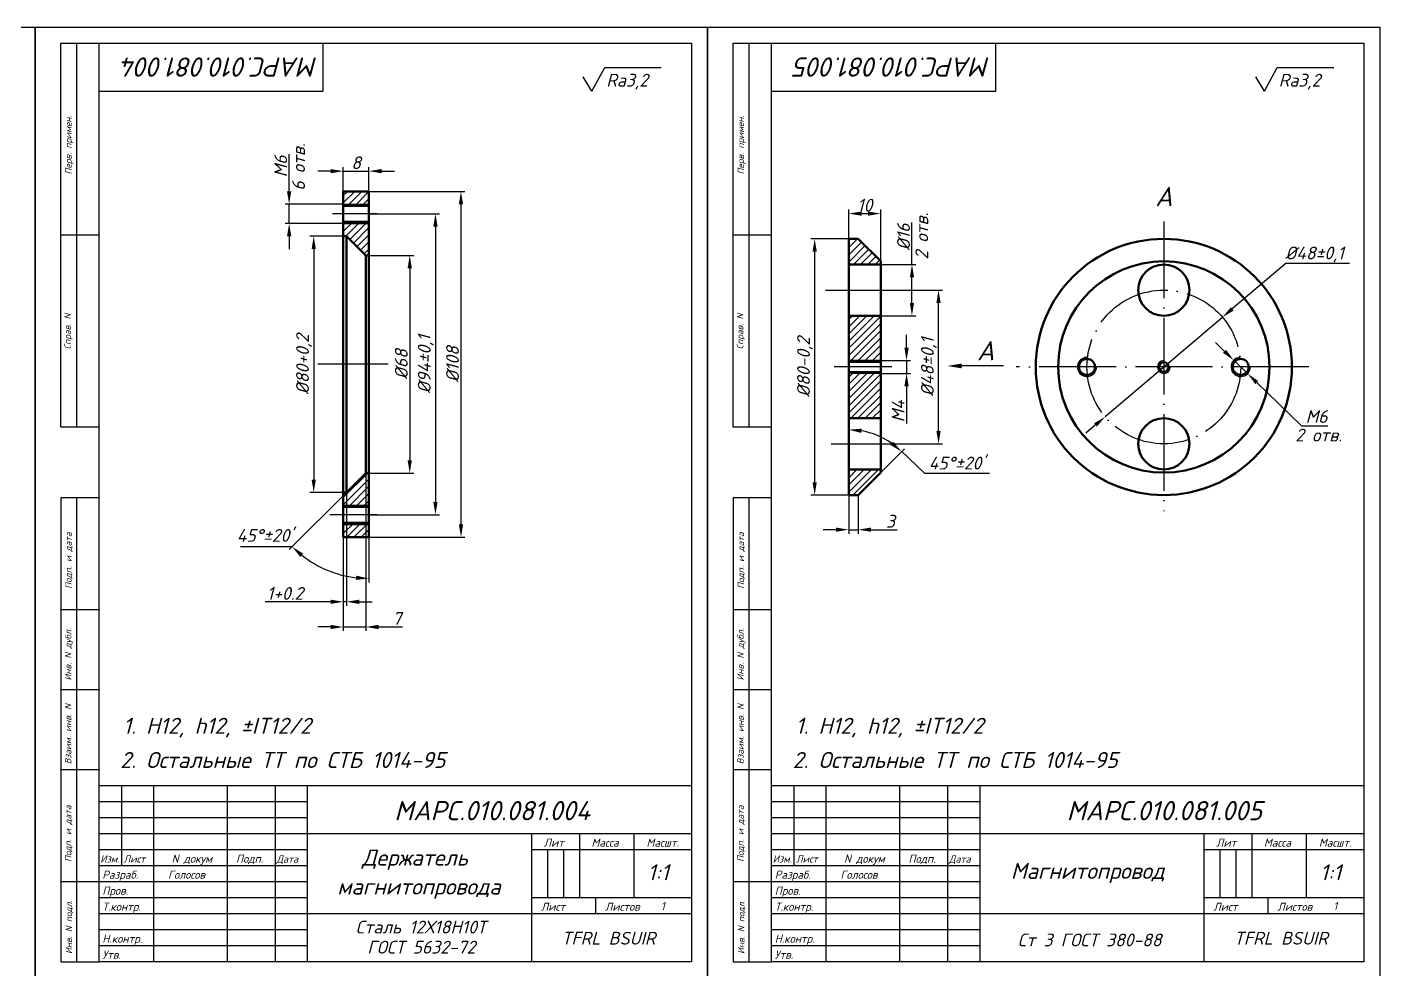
# Model space of a CAD drawing. Header units: millimetres. Extents: x -5427 to 3670, y -5891 to 948.
# Drawn here: x -4169.6 to -3747.1, y 654 to 948.5 of the extents above; entities that cross this region are included whole.
import ezdxf
from ezdxf.enums import TextEntityAlignment as Align

# ---------------------------------------------------------------- set-up
doc = ezdxf.new("R2010")
doc.units = ezdxf.units.MM
doc.header["$MEASUREMENT"] = 0
doc.linetypes.add('ACAD_ISO04W100', pattern=[30, 24, -3, 0, -3])
doc.layers.add('оси', color=1, linetype='ACAD_ISO04W100')
doc.layers.add('Толстые', color=7, linetype='Continuous', lineweight=50)
doc.layers.add('Тонкие', color=140, linetype='Continuous', lineweight=25)
doc.styles.get("Standard").update_dxf_attribs({"font": 'isocpeui.ttf'})
doc.styles.add('Для рамки', font='simplex.shx', dxfattribs={"oblique": 15, "height": 4})
doc.dimstyles.new('ISO-25', dxfattribs={"dimtxt": 4, "dimasz": 4, "dimexe": 1.25, "dimexo": 0, "dimtad": 1, "dimtxsty": 'Standard', "dimcen": 2.5, "dimadec": 0, "dimazin": 0, "dimtfac": 1, "dimtmove": 0, "dimatfit": 3, "dimfxl": 1, "dimarcsym": 0})

# ---------------------------------------------------------------- blocks, each defined once
blk = doc.blocks.new('*D620')
at = {"layer": 'Defpoints', "color": 0, "transparency": 16777216}
for p in [(-3903.02, 890.22), (-3913.02, 882.32), (-3903.02, 875.33)]:
    blk.add_point(p, dxfattribs=at)
at = {"layer": 'Тонкие', "color": 0, "lineweight": -2, "transparency": 16777216}
for p, q in [((-3913.02, 882.32), (-3913.02, 891.47)), ((-3909.02, 890.22), (-3907.02, 890.22)), ((-3903.02, 875.33), (-3903.02, 891.47))]:
    blk.add_line(p, q, dxfattribs=at)
at = {"layer": 'Тонкие', "color": 0, "transparency": 16777216}
for points in [[(-3909.02, 890.89), (-3909.02, 889.55), (-3913.02, 890.22)], [(-3907.02, 890.89), (-3907.02, 889.55), (-3903.02, 890.22)]]:
    blk.add_solid(points, dxfattribs=at)
at = {"layer": 'Тонкие', "color": 0, "transparency": 16777216, "insert": (-3908.02, 892.84), "char_height": 4, "attachment_point": 5}
blk.add_mtext('10', dxfattribs=at)
blk = doc.blocks.new('*D621')
at = {"layer": 'Defpoints', "color": 0, "transparency": 16777216}
for p in [(-3913.02, 802.32), (-3910.02, 802.32), (-3910.02, 791.5)]:
    blk.add_point(p, dxfattribs=at)
at = {"layer": 'Тонкие', "color": 0, "lineweight": -2, "transparency": 16777216}
for p, q in [((-3913.02, 802.32), (-3913.02, 790.25)), ((-3910.02, 802.32), (-3910.02, 790.25)), ((-3917.02, 791.5), (-3921.02, 791.5)), ((-3913.02, 791.5), (-3910.02, 791.5)), ((-3906.02, 791.5), (-3897.93, 791.5))]:
    blk.add_line(p, q, dxfattribs=at)
at = {"layer": 'Тонкие', "color": 0, "transparency": 16777216}
for points in [[(-3917.02, 792.17), (-3917.02, 790.83), (-3913.02, 791.5)], [(-3906.02, 792.17), (-3906.02, 790.83), (-3910.02, 791.5)]]:
    blk.add_solid(points, dxfattribs=at)
at = {"layer": 'Тонкие', "color": 0, "transparency": 16777216, "insert": (-3899.97, 794.13), "char_height": 4, "attachment_point": 5}
blk.add_mtext('3', dxfattribs=at)
blk = doc.blocks.new('*D622')
at = {"layer": 'Defpoints', "color": 0, "transparency": 16777216}
for p in [(-3923.65, 882.32), (-3913.02, 882.32), (-3913.02, 802.32)]:
    blk.add_point(p, dxfattribs=at)
at = {"layer": 'Тонкие', "color": 0, "lineweight": -2, "transparency": 16777216}
for p, q in [((-3913.02, 882.32), (-3924.9, 882.32)), ((-3923.65, 806.32), (-3923.65, 878.32)), ((-3913.02, 802.32), (-3924.9, 802.32))]:
    blk.add_line(p, q, dxfattribs=at)
at = {"layer": 'Тонкие', "color": 0, "transparency": 16777216}
for points in [[(-3924.32, 878.32), (-3922.98, 878.32), (-3923.65, 882.32)], [(-3924.32, 806.32), (-3922.98, 806.32), (-3923.65, 802.32)]]:
    blk.add_solid(points, dxfattribs=at)
at = {"layer": 'Тонкие', "color": 0, "transparency": 16777216, "insert": (-3926.67, 842.32), "char_height": 4, "attachment_point": 5, "rotation": 90}
blk.add_mtext('%%c80-0,2', dxfattribs=at)
blk = doc.blocks.new('*D623')
at = {"layer": 'Defpoints', "color": 0, "transparency": 16777216}
for p in [(-3903.02, 866.32), (-3884.97, 866.32), (-3903.02, 818.32)]:
    blk.add_point(p, dxfattribs=at)
at = {"layer": 'Тонкие', "color": 0, "lineweight": -2, "transparency": 16777216}
for p, q in [((-3903.02, 866.32), (-3883.72, 866.32)), ((-3884.97, 822.32), (-3884.97, 862.32)), ((-3903.02, 818.32), (-3883.72, 818.32))]:
    blk.add_line(p, q, dxfattribs=at)
at = {"layer": 'Тонкие', "color": 0, "transparency": 16777216}
for points in [[(-3885.64, 862.32), (-3884.3, 862.32), (-3884.97, 866.32)], [(-3885.64, 822.32), (-3884.3, 822.32), (-3884.97, 818.32)]]:
    blk.add_solid(points, dxfattribs=at)
at = {"layer": 'Тонкие', "color": 0, "transparency": 16777216, "insert": (-3887.99, 842.32), "char_height": 4, "attachment_point": 5, "rotation": 90}
blk.add_mtext('%%c48%%p0,1', dxfattribs=at)
blk = doc.blocks.new('*D624')
at = {"layer": 'Defpoints', "color": 0, "transparency": 16777216}
for p in [(-3903.02, 874.32), (-3903.02, 858.32), (-3893.27, 858.32)]:
    blk.add_point(p, dxfattribs=at)
at = {"layer": 'Тонкие', "color": 0, "lineweight": -2, "transparency": 16777216}
for p, q in [((-3893.27, 874.32), (-3893.27, 887.49)), ((-3903.02, 874.32), (-3892.02, 874.32)), ((-3893.27, 862.32), (-3893.27, 870.32)), ((-3903.02, 858.32), (-3892.02, 858.32))]:
    blk.add_line(p, q, dxfattribs=at)
at = {"layer": 'Тонкие', "color": 0, "transparency": 16777216}
for points in [[(-3893.93, 870.32), (-3892.6, 870.32), (-3893.27, 874.32)], [(-3893.93, 862.32), (-3892.6, 862.32), (-3893.27, 858.32)]]:
    blk.add_solid(points, dxfattribs=at)
at = {"layer": 'Тонкие', "color": 0, "transparency": 16777216, "insert": (-3895.89, 882.92), "char_height": 4, "attachment_point": 5, "rotation": 90}
blk.add_mtext('%%c16', dxfattribs=at)
blk = doc.blocks.new('*D625')
at = {"layer": 'Defpoints', "color": 0, "transparency": 16777216}
for p in [(-3903.02, 844.32), (-3894.96, 844.32), (-3903.02, 840.32)]:
    blk.add_point(p, dxfattribs=at)
at = {"layer": 'Тонкие', "color": 0, "lineweight": -2, "transparency": 16777216}
for p, q in [((-3894.96, 848.32), (-3894.96, 852.32)), ((-3903.02, 844.32), (-3893.71, 844.32)), ((-3894.96, 844.32), (-3894.96, 840.32)), ((-3903.02, 840.32), (-3893.71, 840.32)), ((-3894.96, 836.32), (-3894.96, 824.66))]:
    blk.add_line(p, q, dxfattribs=at)
at = {"layer": 'Тонкие', "color": 0, "transparency": 16777216}
for points in [[(-3895.62, 848.32), (-3894.29, 848.32), (-3894.96, 844.32)], [(-3895.62, 836.32), (-3894.29, 836.32), (-3894.96, 840.32)]]:
    blk.add_solid(points, dxfattribs=at)
at = {"layer": 'Тонкие', "color": 0, "transparency": 16777216, "insert": (-3897.58, 828.49), "char_height": 4, "attachment_point": 5, "rotation": 90}
blk.add_mtext('M4', dxfattribs=at)
blk = doc.blocks.new('*D661')
at = {"layer": 'Defpoints', "color": 0, "transparency": 16777216}
for p in [(-4062.85, 877.16), (-4062.85, 809.16), (-4050.11, 809.16)]:
    blk.add_point(p, dxfattribs=at)
at = {"layer": 'Тонкие', "color": 0, "lineweight": -2, "transparency": 16777216}
for p, q in [((-4062.85, 877.16), (-4048.86, 877.16)), ((-4050.11, 873.16), (-4050.11, 813.16)), ((-4062.85, 809.16), (-4048.86, 809.16))]:
    blk.add_line(p, q, dxfattribs=at)
at = {"layer": 'Тонкие', "color": 0, "transparency": 16777216}
for points in [[(-4050.78, 873.16), (-4049.45, 873.16), (-4050.11, 877.16)], [(-4050.78, 813.16), (-4049.45, 813.16), (-4050.11, 809.16)]]:
    blk.add_solid(points, dxfattribs=at)
at = {"layer": 'Тонкие', "color": 0, "transparency": 16777216, "insert": (-4052.74, 843.16), "char_height": 4, "attachment_point": 5, "rotation": 90}
blk.add_mtext('%%c68', dxfattribs=at)
blk = doc.blocks.new('*D662')
at = {"layer": 'Defpoints', "color": 0, "transparency": 16777216}
for p in [(-4062.85, 890.16), (-4062.85, 796.16), (-4042.08, 796.16)]:
    blk.add_point(p, dxfattribs=at)
at = {"layer": 'Тонкие', "color": 0, "lineweight": -2, "transparency": 16777216}
for p, q in [((-4062.85, 890.16), (-4040.83, 890.16)), ((-4042.08, 886.16), (-4042.08, 800.16)), ((-4062.85, 796.16), (-4040.83, 796.16))]:
    blk.add_line(p, q, dxfattribs=at)
at = {"layer": 'Тонкие', "color": 0, "transparency": 16777216}
for points in [[(-4042.75, 886.16), (-4041.41, 886.16), (-4042.08, 890.16)], [(-4042.75, 800.16), (-4041.41, 800.16), (-4042.08, 796.16)]]:
    blk.add_solid(points, dxfattribs=at)
at = {"layer": 'Тонкие', "color": 0, "transparency": 16777216, "insert": (-4045.11, 843.16), "char_height": 4, "attachment_point": 5, "rotation": 90}
blk.add_mtext('%%c94%%p0,1', dxfattribs=at)
blk = doc.blocks.new('*D663')
at = {"layer": 'Defpoints', "color": 0, "transparency": 16777216}
for p in [(-4062.85, 897.16), (-4062.85, 789.16), (-4034.11, 789.16)]:
    blk.add_point(p, dxfattribs=at)
at = {"layer": 'Тонкие', "color": 0, "lineweight": -2, "transparency": 16777216}
for p, q in [((-4062.85, 897.16), (-4032.86, 897.16)), ((-4034.11, 893.16), (-4034.11, 793.16)), ((-4062.85, 789.16), (-4032.86, 789.16))]:
    blk.add_line(p, q, dxfattribs=at)
at = {"layer": 'Тонкие', "color": 0, "transparency": 16777216}
for points in [[(-4034.78, 893.16), (-4033.45, 893.16), (-4034.11, 897.16)], [(-4034.78, 793.16), (-4033.45, 793.16), (-4034.11, 789.16)]]:
    blk.add_solid(points, dxfattribs=at)
at = {"layer": 'Тонкие', "color": 0, "transparency": 16777216, "insert": (-4036.74, 843.16), "char_height": 4, "attachment_point": 5, "rotation": 90}
blk.add_mtext('%%c108', dxfattribs=at)
blk = doc.blocks.new('*D664')
at = {"layer": 'Defpoints', "color": 0, "transparency": 16777216}
for p in [(-4070.85, 883.16), (-4080.09, 803.16), (-4070.85, 803.16)]:
    blk.add_point(p, dxfattribs=at)
at = {"layer": 'Тонкие', "color": 0, "lineweight": -2, "transparency": 16777216}
for p, q in [((-4070.85, 883.16), (-4081.34, 883.16)), ((-4080.09, 879.16), (-4080.09, 807.16)), ((-4070.85, 803.16), (-4081.34, 803.16))]:
    blk.add_line(p, q, dxfattribs=at)
at = {"layer": 'Тонкие', "color": 0, "transparency": 16777216}
for points in [[(-4080.76, 879.16), (-4079.43, 879.16), (-4080.09, 883.16)], [(-4080.76, 807.16), (-4079.43, 807.16), (-4080.09, 803.16)]]:
    blk.add_solid(points, dxfattribs=at)
at = {"layer": 'Тонкие', "color": 0, "transparency": 16777216, "insert": (-4083.12, 843.16), "char_height": 4, "attachment_point": 5, "rotation": 90}
blk.add_mtext('%%c80+0,2', dxfattribs=at)
blk = doc.blocks.new('*D665')
at = {"layer": 'Defpoints', "color": 0, "transparency": 16777216}
for p in [(-4087.77, 893.16), (-4070.85, 893.16), (-4070.85, 887.16)]:
    blk.add_point(p, dxfattribs=at)
at = {"layer": 'Тонкие', "color": 0, "lineweight": -2, "transparency": 16777216}
for p, q in [((-4087.77, 897.16), (-4087.77, 908.74)), ((-4070.85, 893.16), (-4089.02, 893.16)), ((-4087.77, 887.16), (-4087.77, 893.16)), ((-4070.85, 887.16), (-4089.02, 887.16)), ((-4087.77, 883.16), (-4087.77, 879.16))]:
    blk.add_line(p, q, dxfattribs=at)
at = {"layer": 'Тонкие', "color": 0, "transparency": 16777216}
for points in [[(-4088.44, 897.16), (-4087.1, 897.16), (-4087.77, 893.16)], [(-4088.44, 883.16), (-4087.1, 883.16), (-4087.77, 887.16)]]:
    blk.add_solid(points, dxfattribs=at)
at = {"layer": 'Тонкие', "color": 0, "transparency": 16777216, "insert": (-4090.39, 904.95), "char_height": 4, "attachment_point": 5, "rotation": 90}
blk.add_mtext('M6', dxfattribs=at)
blk = doc.blocks.new('*D666')
at = {"layer": 'Defpoints', "color": 0, "transparency": 16777216}
for p in [(-4069.85, 803.16), (-4070.85, 789.16), (-4069.85, 768.97)]:
    blk.add_point(p, dxfattribs=at)
at = {"layer": 'Тонкие', "color": 0, "lineweight": -2, "transparency": 16777216}
for p, q in [((-4069.85, 803.16), (-4069.85, 767.72)), ((-4070.85, 789.16), (-4070.85, 767.72)), ((-4074.85, 768.97), (-4095.28, 768.97)), ((-4069.85, 768.97), (-4070.85, 768.97)), ((-4065.85, 768.97), (-4061.85, 768.97))]:
    blk.add_line(p, q, dxfattribs=at)
at = {"layer": 'Тонкие', "color": 0, "transparency": 16777216}
for points in [[(-4074.85, 769.64), (-4074.85, 768.31), (-4070.85, 768.97)], [(-4065.85, 769.64), (-4065.85, 768.31), (-4069.85, 768.97)]]:
    blk.add_solid(points, dxfattribs=at)
at = {"layer": 'Тонкие', "color": 0, "transparency": 16777216, "insert": (-4089.05, 771.6), "char_height": 4, "attachment_point": 5}
blk.add_mtext('1+0.2', dxfattribs=at)
blk = doc.blocks.new('*D667')
at = {"layer": 'Defpoints', "color": 0, "transparency": 16777216}
for p in [(-4063.85, 809.16), (-4070.85, 789.16), (-4063.85, 761.11)]:
    blk.add_point(p, dxfattribs=at)
at = {"layer": 'Тонкие', "color": 0, "lineweight": -2, "transparency": 16777216}
for p, q in [((-4063.85, 809.16), (-4063.85, 759.86)), ((-4070.85, 789.16), (-4070.85, 759.86)), ((-4074.85, 761.11), (-4078.85, 761.11)), ((-4070.85, 761.11), (-4063.85, 761.11)), ((-4059.85, 761.11), (-4052.39, 761.11))]:
    blk.add_line(p, q, dxfattribs=at)
at = {"layer": 'Тонкие', "color": 0, "transparency": 16777216}
for points in [[(-4074.85, 761.77), (-4074.85, 760.44), (-4070.85, 761.11)], [(-4059.85, 761.77), (-4059.85, 760.44), (-4063.85, 761.11)]]:
    blk.add_solid(points, dxfattribs=at)
at = {"layer": 'Тонкие', "color": 0, "transparency": 16777216, "insert": (-4054.12, 763.76), "char_height": 4, "attachment_point": 5}
blk.add_mtext('7', dxfattribs=at)
blk = doc.blocks.new('*D668')
at = {"layer": 'Defpoints', "color": 0, "transparency": 16777216}
for p in [(-4062.85, 903.48), (-4070.85, 897.16), (-4062.85, 897.16)]:
    blk.add_point(p, dxfattribs=at)
at = {"layer": 'Тонкие', "color": 0, "lineweight": -2, "transparency": 16777216}
for p, q in [((-4070.85, 897.16), (-4070.85, 904.73)), ((-4062.85, 897.16), (-4062.85, 904.73)), ((-4074.85, 903.48), (-4078.85, 903.48)), ((-4070.85, 903.48), (-4062.85, 903.48)), ((-4058.85, 903.48), (-4054.85, 903.48))]:
    blk.add_line(p, q, dxfattribs=at)
at = {"layer": 'Тонкие', "color": 0, "transparency": 16777216}
for points in [[(-4074.85, 904.15), (-4074.85, 902.81), (-4070.85, 903.48)], [(-4058.85, 904.15), (-4058.85, 902.81), (-4062.85, 903.48)]]:
    blk.add_solid(points, dxfattribs=at)
at = {"layer": 'Тонкие', "color": 0, "transparency": 16777216, "insert": (-4066.85, 906.11), "char_height": 4, "attachment_point": 5}
blk.add_mtext('8', dxfattribs=at)

msp = doc.modelspace()

# ---------------------------------------------------------------- hatches: boundary and pattern name
at = {"layer": 'Тонкие'}
h = msp.add_hatch(dxfattribs=at)
h.set_pattern_fill('ANSI31', color=256, scale=0.5, style=0)
h.set_pattern_definition([(45, (-10507.1098, 2009.7232), (-1.122532, 1.122532), [])])
h.paths.add_polyline_path([(-4062.851, 897.159), (-4070.85, 897.159), (-4070.85, 893.159), (-4062.851, 893.159)])
h.paths.add_polyline_path([(-4062.851, 887.159), (-4070.85, 887.159), (-4070.85, 883.159), (-4069.85, 883.159), (-4063.85, 877.159), (-4062.851, 877.159)])
h.paths.add_polyline_path([(-4062.851, 809.159), (-4063.85, 809.159), (-4069.85, 803.159), (-4069.85, 803.159), (-4070.85, 803.159), (-4070.85, 799.159), (-4062.851, 799.159)])
h.paths.add_polyline_path([(-4062.851, 793.159), (-4070.85, 793.159), (-4070.85, 789.159), (-4062.851, 789.159)])
h.paths.add_polyline_path([(-4062.851, 893.159), (-4070.85, 893.159), (-4070.85, 892.659), (-4062.851, 892.659)])
h.paths.add_polyline_path([(-4062.851, 887.659), (-4070.85, 887.659), (-4070.85, 887.159), (-4062.851, 887.159)])
h.paths.add_polyline_path([(-4062.851, 799.159), (-4070.85, 799.159), (-4070.85, 798.659), (-4062.851, 798.659)])
h.paths.add_polyline_path([(-4062.851, 793.659), (-4070.85, 793.659), (-4070.85, 793.159), (-4062.851, 793.159)])
h = msp.add_hatch(dxfattribs=at)
h.set_pattern_fill('ANSI31', color=256, scale=0.5, style=0)
h.set_pattern_definition([(45, (-5833.8987, 1619.102), (-1.122532, 1.122532), [])])
h.paths.add_polyline_path([(-3910.016, 882.325), (-3913.016, 882.325), (-3913.016, 874.325), (-3903.016, 874.325), (-3903.016, 875.325)])
h.paths.add_polyline_path([(-3903.016, 858.325), (-3913.016, 858.325), (-3913.016, 844.325), (-3903.016, 844.325)])
h.paths.add_polyline_path([(-3903.016, 840.325), (-3913.016, 840.325), (-3913.016, 826.325), (-3903.016, 826.325)])
h.paths.add_polyline_path([(-3903.016, 809.325), (-3903.016, 810.325), (-3913.016, 810.325), (-3913.016, 802.325), (-3910.016, 802.325)])
h.paths.add_polyline_path([(-3903.016, 840.725), (-3913.016, 840.725), (-3913.016, 840.325), (-3903.016, 840.325)])
h.paths.add_polyline_path([(-3903.016, 844.325), (-3913.016, 844.325), (-3913.016, 843.925), (-3903.016, 843.925)])

# ---------------------------------------------------------------- linework, layer by layer
for p, q in [((-4377.118, 948.486), (-4167.118, 948.486)), ((-4167.118, 948.486), (-4167.118, 651.486)), ((-4167.118, 651.486), (-4167.118, 948.486)), ((-4167.118, 948.486), (-3957.118, 948.486)), ((-3957.118, 651.486), (-3957.118, 948.486)), ((-3957.118, 948.486), (-3747.118, 948.486)), ((-3957.118, 948.486), (-3957.118, 651.486)), ((-3747.118, 948.486), (-3747.118, 651.486)), ((-4159.118, 823.486), (-4159.118, 943.486)), ((-4159.118, 943.486), (-4147.118, 943.486)), ((-4154.118, 823.486), (-4154.118, 943.486)), ((-4147.118, 656.486), (-4147.118, 943.486)), ((-4147.118, 943.486), (-3962.118, 943.486)), ((-4077.118, 928.486), (-4077.118, 943.486)), ((-3962.118, 943.486), (-3962.118, 656.486)), ((-3949.118, 823.486), (-3949.118, 943.486)), ((-3949.118, 943.486), (-3937.118, 943.486)), ((-3944.118, 823.486), (-3944.118, 943.486)), ((-3937.118, 656.486), (-3937.118, 943.486)), ((-3937.118, 943.486), (-3752.118, 943.486)), ((-3867.118, 928.486), (-3867.118, 943.486)), ((-3752.118, 943.486), (-3752.118, 656.486)), ((-4147.118, 928.486), (-4077.118, 928.486)), ((-3937.118, 928.486), (-3867.118, 928.486)), ((-4147.118, 883.486), (-4159.118, 883.486)), ((-3937.118, 883.486), (-3949.118, 883.486)), ((-4147.118, 823.486), (-4159.118, 823.486)), ((-3937.118, 823.486), (-3949.118, 823.486)), ((-4159.118, 801.486), (-4159.118, 656.486)), ((-4147.118, 801.486), (-4159.118, 801.486)), ((-4154.118, 656.486), (-4154.118, 801.486)), ((-3949.118, 801.486), (-3949.118, 656.486)), ((-3937.118, 801.486), (-3949.118, 801.486)), ((-3944.118, 656.486), (-3944.118, 801.486)), ((-4147.118, 766.486), (-4159.118, 766.486)), ((-3937.118, 766.486), (-3949.118, 766.486)), ((-4147.118, 741.486), (-4159.118, 741.486)), ((-3937.118, 741.486), (-3949.118, 741.486)), ((-4147.118, 716.486), (-4159.118, 716.486)), ((-3937.118, 716.486), (-3949.118, 716.486)), ((-3962.118, 711.486), (-4147.118, 711.486)), ((-4140.118, 711.486), (-4140.118, 686.486)), ((-4140.118, 711.486), (-4140.118, 686.486)), ((-4130.118, 711.486), (-4130.118, 656.486)), ((-4130.118, 711.486), (-4130.118, 656.486)), ((-4107.118, 711.486), (-4107.118, 656.486)), ((-4107.118, 711.486), (-4107.118, 656.486)), ((-4092.118, 711.486), (-4092.118, 656.486)), ((-4092.118, 711.486), (-4092.118, 656.486)), ((-4082.118, 711.486), (-4082.118, 656.486)), ((-4082.118, 711.486), (-4082.118, 656.486)), ((-3752.118, 711.486), (-3937.118, 711.486)), ((-3930.118, 711.486), (-3930.118, 686.486)), ((-3930.118, 711.486), (-3930.118, 686.486)), ((-3920.118, 711.486), (-3920.118, 656.486)), ((-3920.118, 711.486), (-3920.118, 656.486)), ((-3897.118, 711.486), (-3897.118, 656.486)), ((-3897.118, 711.486), (-3897.118, 656.486)), ((-3882.118, 711.486), (-3882.118, 656.486)), ((-3882.118, 711.486), (-3882.118, 656.486)), ((-3872.118, 711.486), (-3872.118, 656.486)), ((-3872.118, 711.486), (-3872.118, 656.486)), ((-3962.118, 696.486), (-4082.118, 696.486)), ((-4012.118, 696.486), (-4012.118, 656.486)), ((-4012.118, 696.486), (-4012.118, 656.486)), ((-3997.118, 696.486), (-3997.118, 676.486)), ((-3997.118, 696.486), (-3997.118, 676.486)), ((-3980.118, 696.486), (-3980.118, 676.486)), ((-3980.118, 696.486), (-3980.118, 676.486)), ((-3752.118, 696.486), (-3872.118, 696.486)), ((-3802.118, 696.486), (-3802.118, 656.486)), ((-3802.118, 696.486), (-3802.118, 656.486)), ((-3787.118, 696.486), (-3787.118, 676.486)), ((-3787.118, 696.486), (-3787.118, 676.486)), ((-3770.118, 696.486), (-3770.118, 676.486)), ((-3770.118, 696.486), (-3770.118, 676.486)), ((-4082.118, 691.486), (-4147.118, 691.486)), ((-3962.118, 691.486), (-4012.118, 691.486)), ((-3872.118, 691.486), (-3937.118, 691.486)), ((-3752.118, 691.486), (-3802.118, 691.486)), ((-4082.118, 686.486), (-4147.118, 686.486)), ((-4082.118, 686.486), (-4147.118, 686.486)), ((-3872.118, 686.486), (-3937.118, 686.486)), ((-3872.118, 686.486), (-3937.118, 686.486)), ((-4147.118, 681.486), (-4159.118, 681.486)), ((-3937.118, 681.486), (-3949.118, 681.486)), ((-3962.118, 676.486), (-4012.118, 676.486)), ((-3962.118, 676.486), (-4012.118, 676.486)), ((-3992.118, 676.486), (-3992.118, 671.486)), ((-3992.118, 676.486), (-3992.118, 671.486)), ((-3752.118, 676.486), (-3802.118, 676.486)), ((-3752.118, 676.486), (-3802.118, 676.486)), ((-3782.118, 676.486), (-3782.118, 671.486)), ((-3782.118, 676.486), (-3782.118, 671.486)), ((-3962.118, 671.486), (-4082.118, 671.486)), ((-3962.118, 671.486), (-4082.118, 671.486)), ((-3752.118, 671.486), (-3872.118, 671.486)), ((-3752.118, 671.486), (-3872.118, 671.486)), ((-4159.118, 656.486), (-4147.118, 656.486)), ((-3962.118, 656.486), (-4147.118, 656.486)), ((-3949.118, 656.486), (-3937.118, 656.486)), ((-3752.118, 656.486), (-3937.118, 656.486))]:
    msp.add_line(p, q)
at = {"layer": 'оси'}
for p, q in [((-4060.394, 890.159), (-4074.216, 890.159)), ((-3814.608, 887.794), (-3814.608, 797.266)), ((-3920.269, 866.325), (-3898.398, 866.325)), ((-4056.833, 843.159), (-4078.826, 843.159)), ((-3899.601, 842.325), (-3917.511, 842.325)), ((-3769.344, 842.325), (-3860.764, 842.325)), ((-3918.496, 818.325), (-3898.546, 818.325)), ((-4060.394, 796.159), (-4075.045, 796.159))]:
    msp.add_line(p, q, dxfattribs=at)
msp.add_circle((-3814.608, 842.325), 24, dxfattribs=at)
at = {"layer": 'Толстые'}
for p, q in [((-4070.85, 789.159), (-4070.85, 897.159)), ((-4070.85, 897.159), (-4062.851, 897.159)), ((-4062.851, 897.159), (-4062.851, 789.159)), ((-4062.85, 892.659), (-4070.85, 892.659)), ((-4062.85, 887.659), (-4070.85, 887.659)), ((-4069.85, 883.159), (-4070.85, 883.159)), ((-4069.85, 883.159), (-4063.85, 877.159)), ((-4069.85, 883.159), (-4069.85, 803.159)), ((-3913.016, 802.325), (-3913.016, 882.325)), ((-3910.016, 882.325), (-3913.016, 882.325)), ((-3910.016, 882.325), (-3903.016, 875.325)), ((-4062.85, 877.159), (-4063.85, 877.159)), ((-4063.85, 877.159), (-4063.85, 809.159)), ((-3903.016, 875.325), (-3903.016, 809.325)), ((-3913.016, 874.325), (-3903.016, 874.325)), ((-3913.016, 858.325), (-3903.016, 858.325)), ((-3913.016, 843.925), (-3903.016, 843.925)), ((-3913.016, 840.725), (-3903.016, 840.725)), ((-3913.016, 826.325), (-3903.016, 826.325)), ((-4069.85, 803.159), (-4063.85, 809.159)), ((-4062.85, 809.159), (-4063.85, 809.159)), ((-3913.016, 810.325), (-3903.016, 810.325)), ((-3910.016, 802.325), (-3903.016, 809.325)), ((-4069.85, 803.159), (-4070.85, 803.159)), ((-4062.85, 798.659), (-4070.85, 798.659)), ((-3910.016, 802.325), (-3913.016, 802.325)), ((-4062.85, 793.659), (-4070.85, 793.659)), ((-4070.85, 789.159), (-4062.851, 789.159))]:
    msp.add_line(p, q, dxfattribs=at)
for centre, radius in [((-3814.608, 842.325), 40), ((-3814.608, 842.325), 33), ((-3814.608, 866.325), 8), ((-3838.608, 842.325), 2.5), ((-3790.608, 842.325), 2.5), ((-3814.608, 818.325), 8)]:
    msp.add_circle(centre, radius, dxfattribs=at)
at = {"layer": 'Толстые', "color": 6}
msp.add_circle((-3814.608, 842.325), 1.5, dxfattribs=at)
at = {"layer": 'Тонкие'}
for p, q in [((-3993.19, 928.465), (-3989.226, 935.89)), ((-3989.226, 935.89), (-3971.56, 935.885)), ((-3783.19, 928.465), (-3779.226, 935.89)), ((-3779.226, 935.89), (-3761.56, 935.885)), ((-3993.19, 928.465), (-3995.916, 932.92)), ((-3783.19, 928.465), (-3785.916, 932.92)), ((-4070.85, 893.159), (-4062.85, 893.159)), ((-4070.85, 887.159), (-4062.85, 887.159)), ((-3776.392, 874.753), (-3793.259, 860.441)), ((-3776.392, 874.753), (-3756.659, 874.753)), ((-3832.908, 826.797), (-3796.309, 857.853)), ((-3795.637, 847.194), (-3798.511, 849.977)), ((-3903.016, 844.325), (-3913.016, 844.325)), ((-3864.65, 842.632), (-3877.707, 842.632)), ((-3792.764, 844.412), (-3788.453, 840.238)), ((-3903.016, 840.325), (-3913.016, 840.325)), ((-3771.584, 823.904), (-3785.58, 837.456)), ((-3835.958, 824.209), (-3839.008, 821.621)), ((-3771.584, 823.904), (-3763.379, 823.904)), ((-3903.016, 809.325), (-3895.589, 816.752)), ((-3896.472, 815.868), (-3889.31, 809.097)), ((-3889.31, 809.097), (-3869.072, 809.097)), ((-4069.85, 803.159), (-4087.719, 785.291)), ((-4070.85, 799.159), (-4062.85, 799.159)), ((-4070.85, 793.159), (-4062.85, 793.159)), ((-4086.835, 786.174), (-4102.925, 786.174)), ((-4062.851, 789.159), (-4062.851, 774.99)), ((-4082.118, 706.486), (-4147.118, 706.486)), ((-3872.118, 706.486), (-3937.118, 706.486)), ((-4082.118, 701.486), (-4147.118, 701.486)), ((-3872.118, 701.486), (-3937.118, 701.486)), ((-4082.118, 696.486), (-4147.118, 696.486)), ((-3872.118, 696.486), (-3937.118, 696.486)), ((-4007.118, 691.486), (-4007.118, 676.486)), ((-4007.118, 691.486), (-4007.118, 676.486)), ((-4002.118, 691.486), (-4002.118, 676.486)), ((-4002.118, 691.486), (-4002.118, 676.486)), ((-3797.118, 691.486), (-3797.118, 676.486)), ((-3797.118, 691.486), (-3797.118, 676.486)), ((-3792.118, 691.486), (-3792.118, 676.486)), ((-3792.118, 691.486), (-3792.118, 676.486)), ((-4082.118, 681.486), (-4147.118, 681.486)), ((-4082.118, 681.486), (-4147.118, 681.486)), ((-3872.118, 681.486), (-3937.118, 681.486)), ((-3872.118, 681.486), (-3937.118, 681.486)), ((-4082.118, 676.486), (-4147.118, 676.486)), ((-4082.118, 676.486), (-4147.118, 676.486)), ((-3872.118, 676.486), (-3937.118, 676.486)), ((-3872.118, 676.486), (-3937.118, 676.486)), ((-4082.118, 671.486), (-4147.118, 671.486)), ((-4082.118, 671.486), (-4147.118, 671.486)), ((-3872.118, 671.486), (-3937.118, 671.486)), ((-3872.118, 671.486), (-3937.118, 671.486)), ((-4082.118, 666.486), (-4147.118, 666.486)), ((-4082.118, 666.486), (-4147.118, 666.486)), ((-3872.118, 666.486), (-3937.118, 666.486)), ((-3872.118, 666.486), (-3937.118, 666.486)), ((-4082.118, 661.486), (-4147.118, 661.486)), ((-4082.118, 661.486), (-4147.118, 661.486)), ((-3872.118, 661.486), (-3937.118, 661.486)), ((-3872.118, 661.486), (-3937.118, 661.486))]:
    msp.add_line(p, q, dxfattribs=at)
for centre, radius, start, end in [((-3838.608, 842.325), 3, 86.41668, 0), ((-3790.608, 842.325), 3, 93.58332, 0), ((-3913.016, 799.325), 23.395, 54.80801, 80.19197), ((-4062.851, 810.158), 33.918, 231.7608, 263.23921)]:
    msp.add_arc(centre, radius, start, end, dxfattribs=at)
at = {"layer": 'Тонкие', "color": 6}
msp.add_arc((-3814.608, 842.325), 2, 93.58332, 0, dxfattribs=at)
at = {"layer": 'Тонкие'}
for points in [[(-3793.69, 860.949), (-3792.828, 859.933), (-3796.309, 857.853)], [(-3795.174, 847.673), (-3796.101, 846.715), (-3792.764, 844.412)], [(-3877.707, 843.382), (-3877.707, 841.882), (-3882.207, 842.632)], [(-3785.116, 837.935), (-3786.043, 836.977), (-3788.453, 840.238)], [(-3836.389, 824.717), (-3835.527, 823.7), (-3832.908, 826.797)], [(-3909.087, 821.714), (-3908.973, 823.043), (-3913.016, 822.72)], [(-3899.103, 818.954), (-3899.962, 817.934), (-3896.472, 815.868)], [(-4084.287, 783.019), (-4083.402, 784.016), (-4086.835, 786.174)], [(-4066.804, 777.141), (-4066.883, 775.81), (-4062.851, 776.24)]]:
    msp.add_solid(points, dxfattribs=at)

# ---------------------------------------------------------------- texts
for s, height, rotation, p in [('МАРС.010.081.004', 6, 180, (-4078.737, 939.003)), ('МАРС.010.081.005', 6, 180, (-3868.737, 939.003)), ('6 отв.', 4, 90, (-4082.811, 897.375)), ('2 отв.', 4, 90, (-3888.194, 875.87))]:
    msp.add_text(s, height=height, rotation=rotation, dxfattribs=at).set_placement(p)
for s, height, p in [('Ra3,2', 4, (-3988.729, 929.891)), ('Ra3,2', 4, (-3778.729, 929.891)), ('A', 6, (-3817.302, 892.529)), ('%%c48%%p0,1', 4, (-3776.707, 875.921)), ('A', 6, (-3872.952, 844.391)), ('2 отв.', 4, (-3773.582, 819.044)), ("45%%d%%p20'", 4, (-3888.023, 810.306)), ("45%%d%%p20'", 4, (-4104.108, 787.707)), ('1. H12, h12, %%pIT12/2', 5, (-4139.613, 727.745)), ('1. H12, h12, %%pIT12/2', 5, (-3929.613, 727.745)), ('2. Остальные ТТ по СТБ 1014-95', 5, (-4140.512, 717.065)), ('2. Остальные ТТ по СТБ 1014-95', 5, (-3930.512, 717.065)), ('МАРС.010.081.004', 6, (-4054.954, 700.744)), ('МАРС.010.081.005', 6, (-3844.954, 700.744)), ('Изм.', 2.25, (-4146.75, 687.531)), ('Лист', 2.25, (-4139.463, 687.531)), ('Дата', 2.25, (-4091.714, 687.5)), ('Держатель', 5, (-4065.009, 686.568)), ('Изм.', 2.25, (-3936.75, 687.531)), ('Лист', 2.25, (-3929.463, 687.531)), ('Дата', 2.25, (-3881.714, 687.5)), ('Разраб.', 2.5, (-4146.118, 682.486)), ('Голосов', 2.5, (-4125.586, 682.486)), ('1:1', 5, (-3975.83, 681.989)), ('Разраб.', 2.5, (-3936.118, 682.486)), ('Голосов', 2.5, (-3915.586, 682.486)), ('Магнитопровод', 5, (-3862.384, 682.426)), ('1:1', 5, (-3765.83, 681.989)), ('магнитопровода', 5, (-4072.734, 677.534)), ('Пров.', 2.5, (-4146.118, 677.486)), ('Пров.', 2.5, (-3936.118, 677.486)), ('Т.контр.', 2.5, (-4146.118, 672.486)), ('Лист', 2.5, (-4009.118, 672.486)), ('Листов', 2.5, (-3989.118, 672.486)), ('1', 2.5, (-3971.68, 672.72)), ('Т.контр.', 2.5, (-3936.118, 672.486)), ('Лист', 2.5, (-3799.118, 672.486)), ('Листов', 2.5, (-3779.118, 672.486)), ('1', 2.5, (-3761.68, 672.72)), ('Сталь 12Х18Н10Т', 4, (-4066.987, 665.376)), ('Н.контр.', 2.5, (-4146.118, 662.486)), ('TFRL BSUIR', 4, (-4002.77, 661.891)), ('Н.контр.', 2.5, (-3936.118, 662.486)), ('Ст 3 ГОСТ 380-88', 4, (-3860.218, 661.352)), ('TFRL BSUIR', 4, (-3792.77, 661.891)), ('Утв.', 2.5, (-4146.118, 657.486)), ('ГОСТ 5632-72', 4, (-4063.38, 659.096)), ('Утв.', 2.5, (-3936.118, 657.486))]:
    msp.add_text(s, height=height, dxfattribs=at).set_placement(p)
at = {"layer": 'Тонкие', "linetype": 'Continuous', "style": 'Для рамки', "oblique": 15}
for s, p in [('Перв. примен.', (-4155.713, 902.458)), ('Перв. примен.', (-3945.713, 902.458)), ('Справ. N', (-4155.957, 847.824)), ('Справ. N', (-3945.957, 847.824)), ('Подп. и дата', (-4155.697, 773.045)), ('Подп. и дата', (-3945.697, 773.045)), ('Инв. N дубл.', (-4155.795, 744.405)), ('Инв. N дубл.', (-3945.795, 744.405)), ('Взаим. инв. N', (-4155.795, 718.243)), ('Взаим. инв. N', (-3945.795, 718.243)), ('Подп. и дата', (-4155.795, 687.743)), ('Подп. и дата', (-3945.795, 687.743)), ('Инв. N подл.', (-4155.569, 658.972)), ('Инв. N подл.', (-3945.569, 658.972))]:
    msp.add_text(s, height=2, rotation=90, dxfattribs=at).set_placement(p)
at = {"layer": 'Тонкие'}
for s, p in [('Лит', (-4005.118, 692.486)), ('Масса', (-3989.118, 692.486)), ('Масшт.', (-3971.118, 692.486)), ('Лит', (-3795.118, 692.486)), ('Масса', (-3779.118, 692.486)), ('Масшт.', (-3761.118, 692.486)), ('N докум', (-4118.118, 687.486)), ('Подп.', (-4100.118, 687.486)), ('N докум', (-3908.118, 687.486)), ('Подп.', (-3890.118, 687.486))]:
    msp.add_text(s, height=2.5, dxfattribs=at).set_placement(p, align=Align.CENTER)
at = {"layer": 'Тонкие', "insert": (-3766.908, 826.839), "char_height": 4, "attachment_point": 5}
msp.add_mtext('M6', dxfattribs=at)

# ---------------------------------------------------------------- dimensions: what is measured, and where the dimension line sits
at = {"layer": 'Тонкие'}
for base, p1, p2, text, picture, middle in [((-4087.77, 893.159), (-4070.85, 887.159), (-4070.85, 893.159), 'M6', '*D665', (-4087.77, 904.95)), ((-3893.266, 858.325), (-3903.016, 874.325), (-3903.016, 858.325), '%%c16', '*D624', (-3893.266, 882.924)), ((-3894.958, 844.325), (-3903.016, 840.325), (-3903.016, 844.325), 'M4', '*D625', (-3894.958, 828.492))]:
    dim = msp.add_linear_dim(base=base, p1=p1, p2=p2, angle=90, text=text, dimstyle='ISO-25', dxfattribs=at)
    dim.commit()
    dim.dimension.update_dxf_attribs({"geometry": picture, "text_midpoint": middle, "dimtype": 160})
for base, p1, p2, picture, middle in [((-4062.851, 903.481), (-4070.85, 897.159), (-4062.851, 897.159), '*D668', (-4066.85, 906.106)), ((-3903.016, 890.22), (-3913.016, 882.325), (-3903.016, 875.325), '*D620', (-3908.016, 892.845)), ((-3910.016, 791.5), (-3913.016, 802.325), (-3910.016, 802.325), '*D621', (-3899.972, 794.125))]:
    dim = msp.add_linear_dim(base=base, p1=p1, p2=p2, dimstyle='ISO-25', dxfattribs=at)
    dim.commit()
    dim.dimension.update_dxf_attribs({"geometry": picture, "text_midpoint": middle})
for base, p1, p2, text, picture, middle in [((-4034.115, 789.159), (-4062.851, 897.159), (-4062.851, 789.159), '%%c108', '*D663', (-4036.74, 843.159)), ((-4042.081, 796.159), (-4062.851, 890.159), (-4062.851, 796.159), '%%c94%%p0,1', '*D662', (-4045.106, 843.159)), ((-4080.094, 803.159), (-4070.85, 883.159), (-4070.85, 803.159), '%%c80+0,2', '*D664', (-4083.119, 843.159)), ((-3923.649, 882.325), (-3913.016, 802.325), (-3913.016, 882.325), '%%c80-0,2', '*D622', (-3926.674, 842.325)), ((-4050.113, 809.159), (-4062.85, 877.159), (-4062.85, 809.159), '%%c68', '*D661', (-4052.738, 843.159)), ((-3884.969, 866.325), (-3903.016, 818.325), (-3903.016, 866.325), '%%c48%%p0,1', '*D623', (-3887.994, 842.325))]:
    dim = msp.add_linear_dim(base=base, p1=p1, p2=p2, angle=90, text=text, dimstyle='ISO-25', dxfattribs=at)
    dim.commit()
    dim.dimension.update_dxf_attribs({"geometry": picture, "text_midpoint": middle})
dim = msp.add_linear_dim(base=(-4063.85, 761.108), p1=(-4070.85, 789.159), p2=(-4063.85, 809.159), dimstyle='ISO-25', dxfattribs=at)
dim.commit()
dim.dimension.update_dxf_attribs({"geometry": '*D667', "text_midpoint": (-4054.122, 761.108), "dimtype": 160})
dim = msp.add_linear_dim(base=(-4069.85, 768.973), p1=(-4070.85, 789.159), p2=(-4069.85, 803.159), text='1+0.2', dimstyle='ISO-25', dxfattribs=at)
dim.commit()
dim.dimension.update_dxf_attribs({"geometry": '*D666', "text_midpoint": (-4089.049, 768.973), "dimtype": 160})

doc.saveas('drawing.dxf')
